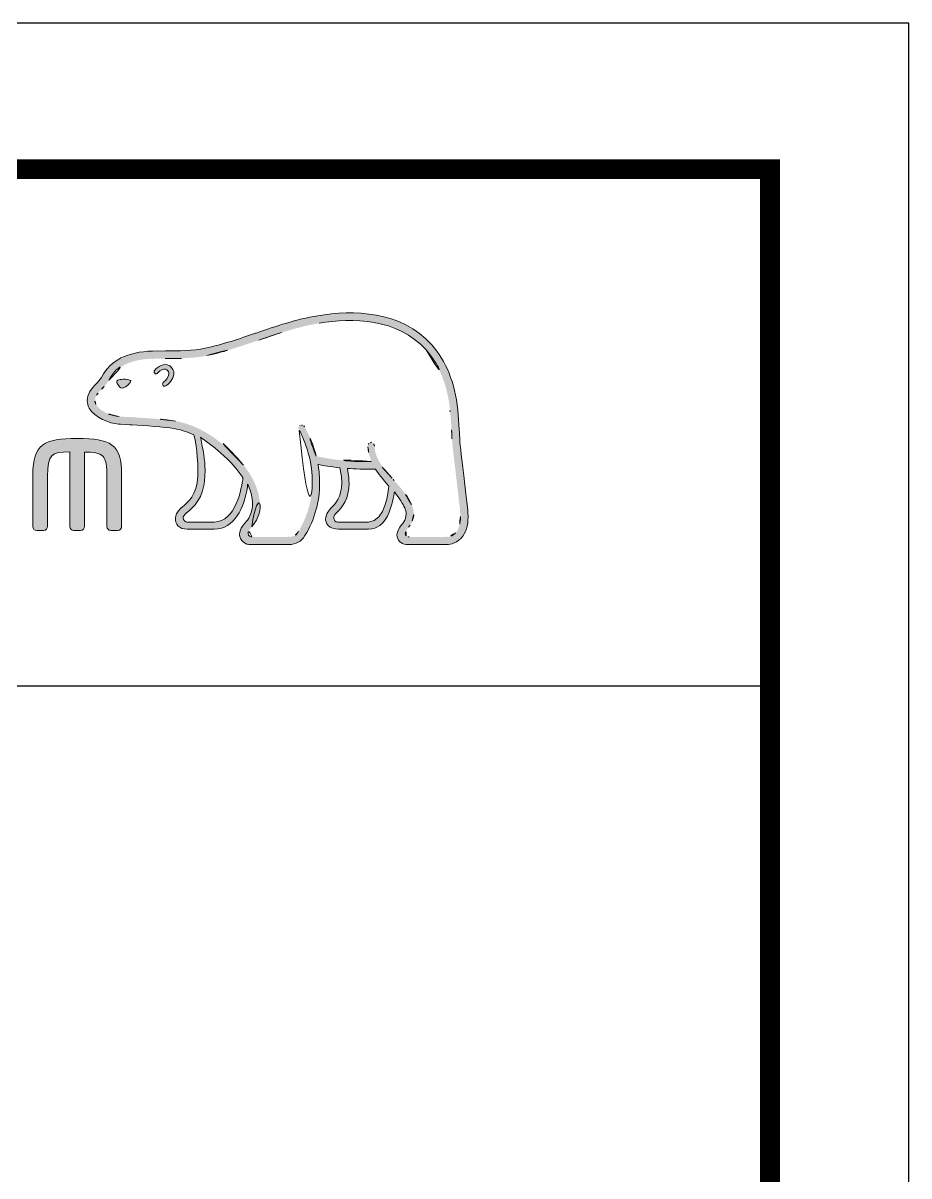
# Model space of a CAD drawing. Extents: x 16296660632 to 16296676784, y -37409619871 to -37409616699.
# Drawn here: x 16296676629.1 to 16296676783.5, y -37409616899.6 to -37409616698.7 of the extents above; entities that cross this region are included whole.
import ezdxf

# ---------------------------------------------------------------- set-up
doc = ezdxf.new("R2010")
doc.units = 0
doc.header["$LTSCALE"] = 10
doc.header["$MEASUREMENT"] = 0
doc.layers.get('0').update_dxf_attribs({"linetype": 'CONTINUOUS'})
doc.layers.add('레이어 1', color=7, linetype='CONTINUOUS', lineweight=0)

msp = doc.modelspace()

# ---------------------------------------------------------------- hatches: boundary and pattern name
at = {"layer": '레이어 1'}
h = msp.add_hatch(color=5, dxfattribs=at)
h.dxf.hatch_style = 1
edge = h.paths.add_edge_path(flags=16)
edge.add_spline(control_points=[(16296676704.5, -37409616787.54), (16296676703.85, -37409616788.26), (16296676703.03, -37409616788.27), (16296676702.99, -37409616788.27), (16296676702.99, -37409616788.27), (16296676696.42, -37409616788.27), (16296676696.42, -37409616788.27), (16296676696.18, -37409616788.27), (16296676696, -37409616788.2), (16296676695.88, -37409616788.09), (16296676695.78, -37409616787.99), (16296676695.73, -37409616787.84), (16296676695.73, -37409616787.66), (16296676695.73, -37409616787.29), (16296676696, -37409616786.95), (16296676696.29, -37409616786.58), (16296676696.55, -37409616786.24), (16296676696.81, -37409616785.92), (16296676696.95, -37409616785.52), (16296676697.31, -37409616784.55), (16296676697.27, -37409616783.52), (16296676696.84, -37409616782.61), (16296676696.07, -37409616780.97), (16296676694.92, -37409616779.67), (16296676693.8, -37409616778.42), (16296676693.8, -37409616778.42), (16296676693.42, -37409616778.01), (16296676693.42, -37409616778), (16296676691.97, -37409616776.39), (16296676690.47, -37409616774.72), (16296676690.36, -37409616772.45), (16296676690.33, -37409616772), (16296676690.12, -37409616771.73), (16296676689.83, -37409616771.74), (16296676689.83, -37409616771.74), (16296676689.41, -37409616771.95), (16296676689.4, -37409616771.95), (16296676689.28, -37409616772.08), (16296676689.22, -37409616772.26), (16296676689.22, -37409616772.48), (16296676689.22, -37409616772.48), (16296676689.22, -37409616772.56), (16296676689.22, -37409616772.56), (16296676689.28, -37409616773.38), (16296676689.48, -37409616774.18), (16296676689.82, -37409616775.02), (16296676689.82, -37409616775.02), (16296676689.85, -37409616775.1), (16296676689.85, -37409616775.1), (16296676689.85, -37409616775.1), (16296676689.77, -37409616775.1), (16296676689.77, -37409616775.1), (16296676685.55, -37409616775.27), (16296676681.42, -37409616774.47), (16296676680.2, -37409616774.18), (16296676679.45, -37409616771.17), (16296676678.23, -37409616769.17), (16296676678.18, -37409616769.08), (16296676678.09, -37409616768.92), (16296676677.94, -37409616768.8), (16296676677.79, -37409616768.76), (16296676677.79, -37409616768.76), (16296676677.44, -37409616768.82), (16296676677.39, -37409616768.82), (16296676677.36, -37409616768.87), (16296676677.3, -37409616768.95), (16296676677.16, -37409616769.13), (16296676677.16, -37409616769.13), (16296676677.15, -37409616769.28), (16296676677.15, -37409616769.28), (16296676677.15, -37409616769.28), (16296676677.26, -37409616769.68), (16296676677.26, -37409616769.68), (16296676677.35, -37409616769.84), (16296676679.52, -37409616773.63), (16296676679.52, -37409616778.65), (16296676679.52, -37409616781.75), (16296676678.7, -37409616784.67), (16296676677.1, -37409616787.34), (16296676676.71, -37409616787.98), (16296676676.21, -37409616788.27), (16296676675.45, -37409616788.27), (16296676675.45, -37409616788.27), (16296676668.98, -37409616788.27), (16296676668.98, -37409616788.27), (16296676668.77, -37409616788.27), (16296676668.32, -37409616788.11), (16296676668.32, -37409616787.65), (16296676668.32, -37409616787.39), (16296676668.56, -37409616786.96), (16296676668.96, -37409616786.52), (16296676671.65, -37409616783.51), (16296676670.1, -37409616778.82), (16296676667.51, -37409616775.73), (16296676665.01, -37409616772.75), (16296676660.93, -37409616769), (16296676655.7, -37409616768.07), (16296676653.84, -37409616767.74), (16296676650.79, -37409616767.56), (16296676648.33, -37409616767.41), (16296676648.33, -37409616767.41), (16296676645.84, -37409616767.27), (16296676645.84, -37409616767.27), (16296676644.56, -37409616767.17), (16296676642.45, -37409616766.38), (16296676641.81, -37409616765.17), (16296676641.53, -37409616764.66), (16296676641.56, -37409616764.15), (16296676641.91, -37409616763.56), (16296676642.12, -37409616763.21), (16296676642.41, -37409616762.9), (16296676642.78, -37409616762.53), (16296676643.19, -37409616762.12), (16296676643.61, -37409616761.69), (16296676643.94, -37409616761.12), (16296676643.94, -37409616761.12), (16296676644.04, -37409616760.95), (16296676644.04, -37409616760.95), (16296676645.29, -37409616758.56), (16296676647.86, -37409616757.29), (16296676651.69, -37409616757.19), (16296676651.69, -37409616757.19), (16296676653.85, -37409616757.17), (16296676653.85, -37409616757.17), (16296676656.23, -37409616757.15), (16296676658.92, -37409616757.14), (16296676661.13, -37409616756.66), (16296676664.24, -37409616756), (16296676667.36, -37409616754.93), (16296676670.11, -37409616753.99), (16296676670.11, -37409616753.99), (16296676670.2, -37409616753.96), (16296676670.2, -37409616753.96), (16296676673.6, -37409616752.8), (16296676677.12, -37409616751.6), (16296676680.72, -37409616751.01), (16296676686.47, -37409616750.06), (16296676694.38, -37409616750.09), (16296676699.35, -37409616755.67), (16296676701.65, -37409616758.26), (16296676703.07, -37409616761.82), (16296676703.55, -37409616766.24), (16296676703.55, -37409616766.24), (16296676703.54, -37409616766.23), (16296676703.52, -37409616766.21), (16296676703.56, -37409616766.3), (16296676703.6, -37409616766.8), (16296676703.8, -37409616769.62), (16296676703.86, -37409616770.97), (16296676703.92, -37409616772.37), (16296676704.28, -37409616774.97), (16296676704.28, -37409616774.97), (16296676705.28, -37409616783.66), (16296676705.28, -37409616783.66), (16296676705.28, -37409616783.66), (16296676705.34, -37409616784.72), (16296676705.34, -37409616784.72), (16296676705.34, -37409616785.97), (16296676705.06, -37409616786.92), (16296676704.5, -37409616787.54)], knot_values=[0, 0, 0, 0, 1, 1, 1, 2, 2, 2, 3, 3, 3, 4, 4, 4, 5, 5, 5, 6, 6, 6, 7, 7, 7, 8, 8, 8, 9, 9, 9, 10, 10, 10, 11, 11, 11, 12, 12, 12, 13, 13, 13, 14, 14, 14, 15, 15, 15, 16, 16, 16, 17, 17, 17, 18, 18, 18, 19, 19, 19, 20, 20, 20, 21, 21, 21, 22, 22, 22, 23, 23, 23, 24, 24, 24, 25, 25, 25, 26, 26, 26, 27, 27, 27, 28, 28, 28, 29, 29, 29, 30, 30, 30, 31, 31, 31, 32, 32, 32, 33, 33, 33, 34, 34, 34, 35, 35, 35, 36, 36, 36, 37, 37, 37, 38, 38, 38, 39, 39, 39, 40, 40, 40, 41, 41, 41, 42, 42, 42, 43, 43, 43, 44, 44, 44, 45, 45, 45, 46, 46, 46, 47, 47, 47, 48, 48, 48, 49, 49, 49, 50, 50, 50, 51, 51, 51, 52, 52, 52, 53, 53, 53, 53], degree=3, periodic=0)
edge = h.paths.add_edge_path(flags=16)
edge.add_spline(control_points=[(16296676689.32, -37409616785.66), (16296676689.32, -37409616785.66), (16296676683.96, -37409616785.66), (16296676683.96, -37409616785.66), (16296676683.56, -37409616785.66), (16296676683.25, -37409616785.34), (16296676683.25, -37409616784.94), (16296676683.25, -37409616784.66), (16296676683.49, -37409616784.3), (16296676683.72, -37409616784.05), (16296676684.81, -37409616783.01), (16296676685.93, -37409616781.57), (16296676685.93, -37409616778.85), (16296676685.93, -37409616778.85), (16296676685.86, -37409616777.61), (16296676685.86, -37409616777.6), (16296676685.86, -37409616777.6), (16296676685.66, -37409616776.4), (16296676685.66, -37409616776.4), (16296676685.66, -37409616776.4), (16296676685.65, -37409616776.32), (16296676685.65, -37409616776.32), (16296676685.65, -37409616776.32), (16296676685.73, -37409616776.33), (16296676685.73, -37409616776.33), (16296676686.73, -37409616776.4), (16296676688.67, -37409616776.51), (16296676690.53, -37409616776.42), (16296676691, -37409616777.17), (16296676691.76, -37409616778.13), (16296676692.87, -37409616779.42), (16296676692.82, -37409616780.06), (16296676692.29, -37409616785.66), (16296676689.32, -37409616785.66)], knot_values=[0, 0, 0, 0, 1, 1, 1, 2, 2, 2, 3, 3, 3, 4, 4, 4, 5, 5, 5, 6, 6, 6, 7, 7, 7, 8, 8, 8, 9, 9, 9, 10, 10, 10, 11, 11, 11, 11], degree=3, periodic=0)
edge = h.paths.add_edge_path(flags=16)
edge.add_spline(control_points=[(16296676662.43, -37409616785.66), (16296676662.43, -37409616785.66), (16296676657.73, -37409616785.66), (16296676657.73, -37409616785.66), (16296676657.38, -37409616785.66), (16296676657, -37409616785.37), (16296676657, -37409616784.94), (16296676657, -37409616784.68), (16296676657.22, -37409616784.36), (16296676657.62, -37409616784.03), (16296676658.81, -37409616783.09), (16296676660.61, -37409616781.65), (16296676660.8, -37409616777.69), (16296676660.8, -37409616777.69), (16296676660.83, -37409616776.61), (16296676660.83, -37409616776.61), (16296676660.83, -37409616774.93), (16296676660.45, -37409616772.89), (16296676660.08, -37409616771.07), (16296676660.08, -37409616771.07), (16296676660.02, -37409616770.89), (16296676660.02, -37409616770.89), (16296676660.02, -37409616770.89), (16296676660.17, -37409616771.01), (16296676660.17, -37409616771.01), (16296676660.87, -37409616771.44), (16296676664.72, -37409616774.04), (16296676667.44, -37409616777.89), (16296676667.22, -37409616779.71), (16296676666.19, -37409616785.66), (16296676662.43, -37409616785.66)], knot_values=[0, 0, 0, 0, 1, 1, 1, 2, 2, 2, 3, 3, 3, 4, 4, 4, 5, 5, 5, 6, 6, 6, 7, 7, 7, 8, 8, 8, 9, 9, 9, 10, 10, 10, 10], degree=3, periodic=0)
edge = h.paths.add_edge_path()
edge.add_spline(control_points=[(16296676706.61, -37409616783.53), (16296676706.61, -37409616783.52), (16296676705.61, -37409616774.79), (16296676705.61, -37409616774.79), (16296676705.24, -37409616772.18), (16296676705.19, -37409616770.79), (16296676705.14, -37409616769.56), (16296676705.14, -37409616769.56), (16296676704.89, -37409616766.11), (16296676704.89, -37409616766.11), (16296676704.37, -37409616761.39), (16296676702.84, -37409616757.58), (16296676700.35, -37409616754.8), (16296676694.98, -37409616748.76), (16296676686.59, -37409616748.69), (16296676680.49, -37409616749.7), (16296676676.76, -37409616750.32), (16296676673.19, -37409616751.54), (16296676669.73, -37409616752.72), (16296676669.73, -37409616752.72), (16296676669.62, -37409616752.76), (16296676669.62, -37409616752.76), (16296676666.92, -37409616753.68), (16296676663.86, -37409616754.73), (16296676660.85, -37409616755.37), (16296676658.78, -37409616755.81), (16296676656.2, -37409616755.83), (16296676653.91, -37409616755.84), (16296676653.91, -37409616755.84), (16296676651.65, -37409616755.87), (16296676651.65, -37409616755.87), (16296676647.3, -37409616755.97), (16296676644.34, -37409616757.48), (16296676642.85, -37409616760.34), (16296676642.85, -37409616760.34), (16296676642.78, -37409616760.46), (16296676642.78, -37409616760.46), (16296676642.53, -37409616760.9), (16296676642.17, -37409616761.26), (16296676641.84, -37409616761.59), (16296676641.48, -37409616761.96), (16296676641.07, -37409616762.37), (16296676640.76, -37409616762.9), (16296676640.45, -37409616763.43), (16296676640.29, -37409616763.96), (16296676640.29, -37409616764.49), (16296676640.29, -37409616764.93), (16296676640.4, -37409616765.37), (16296676640.62, -37409616765.79), (16296676641.55, -37409616767.53), (16296676644.18, -37409616768.47), (16296676645.75, -37409616768.58), (16296676645.75, -37409616768.58), (16296676648.07, -37409616768.73), (16296676648.12, -37409616768.74), (16296676650.44, -37409616768.87), (16296676653.61, -37409616769.05), (16296676655.46, -37409616769.38), (16296676656.54, -37409616769.57), (16296676657.77, -37409616769.96), (16296676658.9, -37409616770.49), (16296676658.99, -37409616770.78), (16296676659.57, -37409616773.4), (16296676659.57, -37409616776.61), (16296676659.57, -37409616776.61), (16296676659.55, -37409616777.63), (16296676659.55, -37409616777.63), (16296676659.38, -37409616781.02), (16296676657.9, -37409616782.21), (16296676656.82, -37409616783.07), (16296676656.71, -37409616783.16), (16296676655.74, -37409616783.96), (16296676655.67, -37409616784.92), (16296676655.62, -37409616785.47), (16296676655.78, -37409616785.97), (16296676656.11, -37409616786.32), (16296676656.47, -37409616786.71), (16296676657.02, -37409616786.91), (16296676657.73, -37409616786.91), (16296676657.73, -37409616786.91), (16296676662.43, -37409616786.91), (16296676662.43, -37409616786.91), (16296676665.95, -37409616786.91), (16296676667.69, -37409616783.12), (16296676668.22, -37409616779.57), (16296676668.22, -37409616779.57), (16296676668.23, -37409616779.07), (16296676668.23, -37409616779.07), (16296676668.23, -37409616779.07), (16296676668.38, -37409616779.32), (16296676668.38, -37409616779.32), (16296676668.83, -37409616780.32), (16296676669.1, -37409616781.52), (16296676669.1, -37409616782.43), (16296676669.1, -37409616783.7), (16296676668.71, -37409616784.81), (16296676667.96, -37409616785.63), (16296676667.78, -37409616785.82), (16296676666.83, -37409616786.79), (16296676666.83, -37409616787.77), (16296676666.83, -37409616787.77), (16296676666.84, -37409616787.93), (16296676666.84, -37409616787.93), (16296676666.98, -37409616789.08), (16296676667.91, -37409616789.59), (16296676668.77, -37409616789.59), (16296676668.77, -37409616789.59), (16296676675.45, -37409616789.59), (16296676675.45, -37409616789.59), (16296676676.66, -37409616789.59), (16296676677.62, -37409616789.05), (16296676678.24, -37409616788.03), (16296676679.94, -37409616785.2), (16296676680.8, -37409616782.14), (16296676680.8, -37409616778.91), (16296676680.8, -37409616777.91), (16296676680.71, -37409616776.84), (16296676680.52, -37409616775.72), (16296676680.52, -37409616775.72), (16296676680.51, -37409616775.63), (16296676680.51, -37409616775.63), (16296676680.51, -37409616775.63), (16296676680.59, -37409616775.65), (16296676680.59, -37409616775.65), (16296676681.4, -37409616775.81), (16296676682.69, -37409616776.03), (16296676684.29, -37409616776.21), (16296676684.29, -37409616776.21), (16296676684.34, -37409616776.21), (16296676684.34, -37409616776.21), (16296676684.34, -37409616776.21), (16296676684.55, -37409616777.44), (16296676684.55, -37409616777.44), (16296676684.55, -37409616777.44), (16296676684.6, -37409616777.73), (16296676684.6, -37409616777.73), (16296676684.6, -37409616777.73), (16296676684.66, -37409616778.81), (16296676684.66, -37409616778.81), (16296676684.66, -37409616781.42), (16296676683.48, -37409616782.55), (16296676682.85, -37409616783.15), (16296676682.84, -37409616783.16), (16296676681.95, -37409616784.06), (16296676681.86, -37409616784.86), (16296676681.86, -37409616784.86), (16296676681.83, -37409616785.11), (16296676681.83, -37409616785.11), (16296676681.83, -37409616785.36), (16296676681.89, -37409616785.85), (16296676682.33, -37409616786.3), (16296676682.72, -37409616786.71), (16296676683.31, -37409616786.91), (16296676684.11, -37409616786.91), (16296676684.11, -37409616786.91), (16296676689.32, -37409616786.91), (16296676689.32, -37409616786.91), (16296676692.48, -37409616786.91), (16296676693.43, -37409616782.89), (16296676693.81, -37409616780.64), (16296676693.81, -37409616780.64), (16296676693.83, -37409616780.4), (16296676693.83, -37409616780.4), (16296676693.83, -37409616780.4), (16296676693.96, -37409616780.57), (16296676693.96, -37409616780.57), (16296676694.68, -37409616781.5), (16296676695.32, -37409616782.54), (16296676695.63, -37409616783.18), (16296676695.79, -37409616783.52), (16296676695.88, -37409616783.89), (16296676695.88, -37409616784.26), (16296676695.88, -37409616784.26), (16296676695.76, -37409616785.02), (16296676695.76, -37409616785.02), (16296676695.64, -37409616785.43), (16296676695.36, -37409616785.8), (16296676695.09, -37409616786.17), (16296676694.69, -37409616786.69), (16296676694.28, -37409616787.23), (16296676694.28, -37409616787.88), (16296676694.28, -37409616787.88), (16296676694.31, -37409616788.24), (16296676694.31, -37409616788.24), (16296676694.5, -37409616789.11), (16296676695.21, -37409616789.59), (16296676696.3, -37409616789.59), (16296676696.3, -37409616789.59), (16296676702.99, -37409616789.59), (16296676702.99, -37409616789.59), (16296676703.13, -37409616789.59), (16296676704.44, -37409616789.56), (16296676705.46, -37409616788.45), (16296676706.28, -37409616787.57), (16296676706.68, -37409616786.35), (16296676706.68, -37409616784.74), (16296676706.68, -37409616784.74), (16296676706.61, -37409616783.54), (16296676706.61, -37409616783.53)], knot_values=[0, 0, 0, 0, 1, 1, 1, 2, 2, 2, 3, 3, 3, 4, 4, 4, 5, 5, 5, 6, 6, 6, 7, 7, 7, 8, 8, 8, 9, 9, 9, 10, 10, 10, 11, 11, 11, 12, 12, 12, 13, 13, 13, 14, 14, 14, 15, 15, 15, 16, 16, 16, 17, 17, 17, 18, 18, 18, 19, 19, 19, 20, 20, 20, 21, 21, 21, 22, 22, 22, 23, 23, 23, 24, 24, 24, 25, 25, 25, 26, 26, 26, 27, 27, 27, 28, 28, 28, 29, 29, 29, 30, 30, 30, 31, 31, 31, 32, 32, 32, 33, 33, 33, 34, 34, 34, 35, 35, 35, 36, 36, 36, 37, 37, 37, 38, 38, 38, 39, 39, 39, 40, 40, 40, 41, 41, 41, 42, 42, 42, 43, 43, 43, 44, 44, 44, 45, 45, 45, 46, 46, 46, 47, 47, 47, 48, 48, 48, 49, 49, 49, 50, 50, 50, 51, 51, 51, 52, 52, 52, 53, 53, 53, 54, 54, 54, 55, 55, 55, 56, 56, 56, 57, 57, 57, 58, 58, 58, 59, 59, 59, 60, 60, 60, 61, 61, 61, 62, 62, 62, 63, 63, 63, 64, 64, 64, 65, 65, 65, 66, 66, 66, 66], degree=3, periodic=0)
edge = h.paths.add_edge_path(flags=0)
edge.add_spline(control_points=[(16296676645.64, -37409616760.96), (16296676645.64, -37409616760.96), (16296676646.61, -37409616760.52), (16296676647.82, -37409616760.98), (16296676647.82, -37409616760.98), (16296676647.97, -37409616761.05), (16296676647.77, -37409616761.32), (16296676647.19, -37409616762.11), (16296676646.61, -37409616762.28), (16296676646.61, -37409616762.28), (16296676646.61, -37409616762.28), (16296676646.19, -37409616762.43), (16296676645.95, -37409616762.14), (16296676645.48, -37409616761.58), (16296676645.46, -37409616761.26), (16296676645.46, -37409616761.26), (16296676645.46, -37409616761.26), (16296676645.41, -37409616761.02), (16296676645.64, -37409616760.96)], knot_values=[0, 0, 0, 0, 1, 1, 1, 2, 2, 2, 3, 3, 3, 4, 4, 4, 5, 5, 5, 6, 6, 6, 6], degree=3, periodic=0)
edge = h.paths.add_edge_path(flags=0)
edge.add_spline(control_points=[(16296676652.06, -37409616759.17), (16296676651.92, -37409616759.33), (16296676651.91, -37409616759.59), (16296676652.06, -37409616759.73), (16296676652.21, -37409616759.87), (16296676652.47, -37409616759.83), (16296676652.62, -37409616759.67), (16296676652.7, -37409616759.59), (16296676653.49, -37409616758.64), (16296676654.18, -37409616759.13), (16296676654.43, -37409616759.31), (16296676654.54, -37409616759.57), (16296676654.5, -37409616759.9), (16296676654.44, -37409616760.43), (16296676653.98, -37409616761.03), (16296676653.66, -37409616761.24), (16296676653.48, -37409616761.35), (16296676653.36, -37409616761.58), (16296676653.45, -37409616761.77), (16296676653.53, -37409616761.96), (16296676653.77, -37409616762.02), (16296676653.97, -37409616761.93), (16296676654.54, -37409616761.65), (16296676655.27, -37409616760.73), (16296676655.37, -37409616759.87), (16296676655.44, -37409616759.27), (16296676655.17, -37409616758.79), (16296676654.69, -37409616758.46), (16296676653.66, -37409616757.73), (16296676652.49, -37409616758.7), (16296676652.06, -37409616759.17)], knot_values=[0, 0, 0, 0, 1, 1, 1, 2, 2, 2, 3, 3, 3, 4, 4, 4, 5, 5, 5, 6, 6, 6, 7, 7, 7, 8, 8, 8, 9, 9, 9, 10, 10, 10, 10], degree=3, periodic=0)
edge = h.paths.add_edge_path(flags=0)
edge.add_spline(control_points=[(16296676651.93, -37409616759.88), (16296676651.93, -37409616759.88), (16296676651.93, -37409616759.88), (16296676651.93, -37409616759.88), (16296676651.93, -37409616759.88), (16296676651.93, -37409616759.88), (16296676651.93, -37409616759.88)], knot_values=[0, 0, 0, 0, 1, 1, 1, 2, 2, 2, 2], degree=3, periodic=0)
h = msp.add_hatch(color=5, dxfattribs=at)
h.dxf.hatch_style = 2
edge = h.paths.add_edge_path()
edge.add_spline(control_points=[(16296676652.06, -37409616759.17), (16296676651.92, -37409616759.33), (16296676651.91, -37409616759.59), (16296676652.06, -37409616759.73), (16296676652.21, -37409616759.87), (16296676652.47, -37409616759.83), (16296676652.62, -37409616759.67), (16296676652.7, -37409616759.59), (16296676653.49, -37409616758.64), (16296676654.18, -37409616759.13), (16296676654.43, -37409616759.31), (16296676654.54, -37409616759.57), (16296676654.5, -37409616759.9), (16296676654.44, -37409616760.43), (16296676653.98, -37409616761.03), (16296676653.66, -37409616761.24), (16296676653.48, -37409616761.35), (16296676653.36, -37409616761.58), (16296676653.45, -37409616761.77), (16296676653.53, -37409616761.96), (16296676653.77, -37409616762.02), (16296676653.97, -37409616761.93), (16296676654.54, -37409616761.65), (16296676655.27, -37409616760.73), (16296676655.37, -37409616759.87), (16296676655.44, -37409616759.27), (16296676655.17, -37409616758.79), (16296676654.69, -37409616758.46), (16296676653.66, -37409616757.73), (16296676652.49, -37409616758.7), (16296676652.06, -37409616759.17)], knot_values=[0, 0, 0, 0, 1, 1, 1, 2, 2, 2, 3, 3, 3, 4, 4, 4, 5, 5, 5, 6, 6, 6, 7, 7, 7, 8, 8, 8, 9, 9, 9, 10, 10, 10, 10], degree=3, periodic=0)
h = msp.add_hatch(color=5, dxfattribs=at)
h.dxf.hatch_style = 2
edge = h.paths.add_edge_path()
edge.add_spline(control_points=[(16296676645.64, -37409616760.96), (16296676645.64, -37409616760.96), (16296676646.61, -37409616760.52), (16296676647.82, -37409616760.98), (16296676647.82, -37409616760.98), (16296676647.97, -37409616761.05), (16296676647.77, -37409616761.32), (16296676647.19, -37409616762.11), (16296676646.61, -37409616762.28), (16296676646.61, -37409616762.28), (16296676646.61, -37409616762.28), (16296676646.19, -37409616762.43), (16296676645.95, -37409616762.14), (16296676645.48, -37409616761.58), (16296676645.46, -37409616761.26), (16296676645.46, -37409616761.26), (16296676645.46, -37409616761.26), (16296676645.41, -37409616761.02), (16296676645.64, -37409616760.96)], knot_values=[0, 0, 0, 0, 1, 1, 1, 2, 2, 2, 3, 3, 3, 4, 4, 4, 5, 5, 5, 6, 6, 6, 6], degree=3, periodic=0)
h = msp.add_hatch(color=5, dxfattribs=at)
h.dxf.hatch_style = 2
edge = h.paths.add_edge_path()
edge.add_spline(control_points=[(16296676630.81, -37409616777.47), (16296676630.81, -37409616777.47), (16296676630.81, -37409616786.44), (16296676630.81, -37409616786.44), (16296676630.81, -37409616786.83), (16296676631.12, -37409616787.14), (16296676631.49, -37409616787.14), (16296676631.49, -37409616787.14), (16296676632.69, -37409616787.14), (16296676632.69, -37409616787.14), (16296676633.11, -37409616787.14), (16296676633.37, -37409616786.79), (16296676633.37, -37409616786.44), (16296676633.37, -37409616786.44), (16296676633.37, -37409616777.69), (16296676633.37, -37409616777.69), (16296676633.37, -37409616773.83), (16296676634.02, -37409616773.45), (16296676637.28, -37409616773.44), (16296676637.28, -37409616773.68), (16296676637.28, -37409616786.44), (16296676637.28, -37409616786.44), (16296676637.28, -37409616786.84), (16296676637.57, -37409616787.14), (16296676637.96, -37409616787.14), (16296676637.96, -37409616787.14), (16296676639.14, -37409616787.14), (16296676639.14, -37409616787.14), (16296676639.56, -37409616787.14), (16296676639.81, -37409616786.79), (16296676639.81, -37409616786.44), (16296676639.81, -37409616786.44), (16296676639.81, -37409616773.72), (16296676639.81, -37409616773.47), (16296676641.34, -37409616773.48), (16296676642.41, -37409616773.6), (16296676642.99, -37409616774.18), (16296676643.6, -37409616774.79), (16296676643.72, -37409616775.93), (16296676643.72, -37409616777.69), (16296676643.72, -37409616777.69), (16296676643.72, -37409616786.44), (16296676643.72, -37409616786.44), (16296676643.72, -37409616786.82), (16296676644.04, -37409616787.14), (16296676644.4, -37409616787.14), (16296676644.4, -37409616787.14), (16296676645.61, -37409616787.14), (16296676645.61, -37409616787.14), (16296676646.03, -37409616787.14), (16296676646.29, -37409616786.78), (16296676646.29, -37409616786.44), (16296676646.29, -37409616786.44), (16296676646.29, -37409616777.47), (16296676646.29, -37409616777.47), (16296676646.29, -37409616772.03), (16296676644.36, -37409616771.11), (16296676638.56, -37409616771.11), (16296676632.75, -37409616771.11), (16296676630.81, -37409616772.03), (16296676630.81, -37409616777.47)], knot_values=[0, 0, 0, 0, 1, 1, 1, 2, 2, 2, 3, 3, 3, 4, 4, 4, 5, 5, 5, 6, 6, 6, 7, 7, 7, 8, 8, 8, 9, 9, 9, 10, 10, 10, 11, 11, 11, 12, 12, 12, 13, 13, 13, 14, 14, 14, 15, 15, 15, 16, 16, 16, 17, 17, 17, 18, 18, 18, 19, 19, 19, 20, 20, 20, 20], degree=3, periodic=0)

# ---------------------------------------------------------------- linework, layer by layer
at = {"color": 5}
msp.add_line((16296676662.22, -37409616786.91), (16296676662.22, -37409616786.91), dxfattribs=at)
at = {"color": 5, "ltscale": 40}
msp.add_line((16296676759.3, -37409616814.29), (16296676520, -37409616814.29), dxfattribs=at)
at = {"ltscale": 0.5}
msp.add_lwpolyline([(16296675286.22, -37409617795.79), (16296676783.52, -37409617795.79), (16296676783.52, -37409616698.69), (16296675286.22, -37409616698.69)], close=True, dxfattribs=at)
at = {"color": 5, "linetype": 'ByBlock', "lineweight": 200, "const_width": 3.45}
msp.add_lwpolyline([(16296675310.3, -37409617748.81), (16296676759.3, -37409617748.81), (16296676759.3, -37409616724.16), (16296675310.3, -37409616724.16)], close=True, dxfattribs=at)
at = {"layer": '레이어 1', "color": 5}
for points, knots in [([(16296676706.61, -37409616783.53), (16296676706.61, -37409616783.52), (16296676705.61, -37409616774.79), (16296676705.61, -37409616774.79), (16296676705.24, -37409616772.18), (16296676705.19, -37409616770.79), (16296676705.14, -37409616769.56), (16296676705.14, -37409616769.56), (16296676704.89, -37409616766.11), (16296676704.89, -37409616766.11), (16296676704.37, -37409616761.39), (16296676702.84, -37409616757.58), (16296676700.35, -37409616754.8), (16296676694.98, -37409616748.76), (16296676686.59, -37409616748.69), (16296676680.49, -37409616749.7), (16296676676.76, -37409616750.32), (16296676673.19, -37409616751.54), (16296676669.73, -37409616752.72), (16296676669.73, -37409616752.72), (16296676669.62, -37409616752.76), (16296676669.62, -37409616752.76), (16296676666.92, -37409616753.68), (16296676663.86, -37409616754.73), (16296676660.85, -37409616755.37), (16296676658.78, -37409616755.81), (16296676656.2, -37409616755.83), (16296676653.91, -37409616755.84), (16296676653.91, -37409616755.84), (16296676651.65, -37409616755.87), (16296676651.65, -37409616755.87), (16296676647.3, -37409616755.97), (16296676644.34, -37409616757.48), (16296676642.85, -37409616760.34), (16296676642.85, -37409616760.34), (16296676642.78, -37409616760.46), (16296676642.78, -37409616760.46), (16296676642.53, -37409616760.9), (16296676642.17, -37409616761.26), (16296676641.84, -37409616761.59), (16296676641.48, -37409616761.96), (16296676641.07, -37409616762.37), (16296676640.76, -37409616762.9), (16296676640.45, -37409616763.43), (16296676640.29, -37409616763.96), (16296676640.29, -37409616764.49), (16296676640.29, -37409616764.93), (16296676640.4, -37409616765.37), (16296676640.62, -37409616765.79), (16296676641.55, -37409616767.53), (16296676644.18, -37409616768.47), (16296676645.75, -37409616768.58), (16296676645.75, -37409616768.58), (16296676648.07, -37409616768.73), (16296676648.12, -37409616768.74), (16296676650.44, -37409616768.87), (16296676653.61, -37409616769.05), (16296676655.46, -37409616769.38), (16296676656.54, -37409616769.57), (16296676657.77, -37409616769.96), (16296676658.9, -37409616770.49), (16296676658.99, -37409616770.78), (16296676659.57, -37409616773.4), (16296676659.57, -37409616776.61), (16296676659.57, -37409616776.61), (16296676659.55, -37409616777.63), (16296676659.55, -37409616777.63), (16296676659.38, -37409616781.02), (16296676657.9, -37409616782.21), (16296676656.82, -37409616783.07), (16296676656.71, -37409616783.16), (16296676655.74, -37409616783.96), (16296676655.67, -37409616784.92), (16296676655.62, -37409616785.47), (16296676655.78, -37409616785.97), (16296676656.11, -37409616786.32), (16296676656.47, -37409616786.71), (16296676657.02, -37409616786.91), (16296676657.73, -37409616786.91), (16296676657.73, -37409616786.91), (16296676662.43, -37409616786.91), (16296676662.43, -37409616786.91), (16296676665.95, -37409616786.91), (16296676667.69, -37409616783.12), (16296676668.22, -37409616779.57), (16296676668.22, -37409616779.57), (16296676668.23, -37409616779.07), (16296676668.23, -37409616779.07), (16296676668.23, -37409616779.07), (16296676668.38, -37409616779.32), (16296676668.38, -37409616779.32), (16296676668.83, -37409616780.32), (16296676669.1, -37409616781.52), (16296676669.1, -37409616782.43), (16296676669.1, -37409616783.7), (16296676668.71, -37409616784.81), (16296676667.96, -37409616785.63), (16296676667.78, -37409616785.82), (16296676666.83, -37409616786.79), (16296676666.83, -37409616787.77), (16296676666.83, -37409616787.77), (16296676666.84, -37409616787.93), (16296676666.84, -37409616787.93), (16296676666.98, -37409616789.08), (16296676667.91, -37409616789.59), (16296676668.77, -37409616789.59), (16296676668.77, -37409616789.59), (16296676675.45, -37409616789.59), (16296676675.45, -37409616789.59), (16296676676.66, -37409616789.59), (16296676677.62, -37409616789.05), (16296676678.24, -37409616788.03), (16296676679.94, -37409616785.2), (16296676680.8, -37409616782.14), (16296676680.8, -37409616778.91), (16296676680.8, -37409616777.91), (16296676680.71, -37409616776.84), (16296676680.52, -37409616775.72), (16296676680.52, -37409616775.72), (16296676680.51, -37409616775.63), (16296676680.51, -37409616775.63), (16296676680.51, -37409616775.63), (16296676680.59, -37409616775.65), (16296676680.59, -37409616775.65), (16296676681.4, -37409616775.81), (16296676682.69, -37409616776.03), (16296676684.29, -37409616776.21), (16296676684.29, -37409616776.21), (16296676684.34, -37409616776.21), (16296676684.34, -37409616776.21), (16296676684.34, -37409616776.21), (16296676684.55, -37409616777.44), (16296676684.55, -37409616777.44), (16296676684.55, -37409616777.44), (16296676684.6, -37409616777.73), (16296676684.6, -37409616777.73), (16296676684.6, -37409616777.73), (16296676684.66, -37409616778.81), (16296676684.66, -37409616778.81), (16296676684.66, -37409616781.42), (16296676683.48, -37409616782.55), (16296676682.85, -37409616783.15), (16296676682.84, -37409616783.16), (16296676681.95, -37409616784.06), (16296676681.86, -37409616784.86), (16296676681.86, -37409616784.86), (16296676681.83, -37409616785.11), (16296676681.83, -37409616785.11), (16296676681.83, -37409616785.36), (16296676681.89, -37409616785.85), (16296676682.33, -37409616786.3), (16296676682.72, -37409616786.71), (16296676683.31, -37409616786.91), (16296676684.11, -37409616786.91), (16296676684.11, -37409616786.91), (16296676689.32, -37409616786.91), (16296676689.32, -37409616786.91), (16296676692.48, -37409616786.91), (16296676693.43, -37409616782.89), (16296676693.81, -37409616780.64), (16296676693.81, -37409616780.64), (16296676693.83, -37409616780.4), (16296676693.83, -37409616780.4), (16296676693.83, -37409616780.4), (16296676693.96, -37409616780.57), (16296676693.96, -37409616780.57), (16296676694.68, -37409616781.5), (16296676695.32, -37409616782.54), (16296676695.63, -37409616783.18), (16296676695.79, -37409616783.52), (16296676695.88, -37409616783.89), (16296676695.88, -37409616784.26), (16296676695.88, -37409616784.26), (16296676695.76, -37409616785.02), (16296676695.76, -37409616785.02), (16296676695.64, -37409616785.43), (16296676695.36, -37409616785.8), (16296676695.09, -37409616786.17), (16296676694.69, -37409616786.69), (16296676694.28, -37409616787.23), (16296676694.28, -37409616787.88), (16296676694.28, -37409616787.88), (16296676694.31, -37409616788.24), (16296676694.31, -37409616788.24), (16296676694.5, -37409616789.11), (16296676695.21, -37409616789.59), (16296676696.3, -37409616789.59), (16296676696.3, -37409616789.59), (16296676702.99, -37409616789.59), (16296676702.99, -37409616789.59), (16296676703.13, -37409616789.59), (16296676704.44, -37409616789.56), (16296676705.46, -37409616788.45), (16296676706.28, -37409616787.57), (16296676706.68, -37409616786.35), (16296676706.68, -37409616784.74), (16296676706.68, -37409616784.74), (16296676706.61, -37409616783.54), (16296676706.61, -37409616783.53)], [0, 0, 0, 0, 1, 1, 1, 2, 2, 2, 3, 3, 3, 4, 4, 4, 5, 5, 5, 6, 6, 6, 7, 7, 7, 8, 8, 8, 9, 9, 9, 10, 10, 10, 11, 11, 11, 12, 12, 12, 13, 13, 13, 14, 14, 14, 15, 15, 15, 16, 16, 16, 17, 17, 17, 18, 18, 18, 19, 19, 19, 20, 20, 20, 21, 21, 21, 22, 22, 22, 23, 23, 23, 24, 24, 24, 25, 25, 25, 26, 26, 26, 27, 27, 27, 28, 28, 28, 29, 29, 29, 30, 30, 30, 31, 31, 31, 32, 32, 32, 33, 33, 33, 34, 34, 34, 35, 35, 35, 36, 36, 36, 37, 37, 37, 38, 38, 38, 39, 39, 39, 40, 40, 40, 41, 41, 41, 42, 42, 42, 43, 43, 43, 44, 44, 44, 45, 45, 45, 46, 46, 46, 47, 47, 47, 48, 48, 48, 49, 49, 49, 50, 50, 50, 51, 51, 51, 52, 52, 52, 53, 53, 53, 54, 54, 54, 55, 55, 55, 56, 56, 56, 57, 57, 57, 58, 58, 58, 59, 59, 59, 60, 60, 60, 61, 61, 61, 62, 62, 62, 63, 63, 63, 64, 64, 64, 65, 65, 65, 66, 66, 66, 66]), ([(16296676652.06, -37409616759.17), (16296676651.92, -37409616759.33), (16296676651.91, -37409616759.59), (16296676652.06, -37409616759.73), (16296676652.21, -37409616759.87), (16296676652.47, -37409616759.83), (16296676652.62, -37409616759.67), (16296676652.7, -37409616759.59), (16296676653.49, -37409616758.64), (16296676654.18, -37409616759.13), (16296676654.43, -37409616759.31), (16296676654.54, -37409616759.57), (16296676654.5, -37409616759.9), (16296676654.44, -37409616760.43), (16296676653.98, -37409616761.03), (16296676653.66, -37409616761.24), (16296676653.48, -37409616761.35), (16296676653.36, -37409616761.58), (16296676653.45, -37409616761.77), (16296676653.53, -37409616761.96), (16296676653.77, -37409616762.02), (16296676653.97, -37409616761.93), (16296676654.54, -37409616761.65), (16296676655.27, -37409616760.73), (16296676655.37, -37409616759.87), (16296676655.44, -37409616759.27), (16296676655.17, -37409616758.79), (16296676654.69, -37409616758.46), (16296676653.66, -37409616757.73), (16296676652.49, -37409616758.7), (16296676652.06, -37409616759.17)], [0, 0, 0, 0, 1, 1, 1, 2, 2, 2, 3, 3, 3, 4, 4, 4, 5, 5, 5, 6, 6, 6, 7, 7, 7, 8, 8, 8, 9, 9, 9, 10, 10, 10, 10]), ([(16296676645.64, -37409616760.96), (16296676645.64, -37409616760.96), (16296676646.61, -37409616760.52), (16296676647.82, -37409616760.98), (16296676647.82, -37409616760.98), (16296676647.97, -37409616761.05), (16296676647.77, -37409616761.32), (16296676647.19, -37409616762.11), (16296676646.61, -37409616762.28), (16296676646.61, -37409616762.28), (16296676646.61, -37409616762.28), (16296676646.19, -37409616762.43), (16296676645.95, -37409616762.14), (16296676645.48, -37409616761.58), (16296676645.46, -37409616761.26), (16296676645.46, -37409616761.26), (16296676645.46, -37409616761.26), (16296676645.41, -37409616761.02), (16296676645.64, -37409616760.96)], [0, 0, 0, 0, 1, 1, 1, 2, 2, 2, 3, 3, 3, 4, 4, 4, 5, 5, 5, 6, 6, 6, 6]), ([(16296676651.93, -37409616759.88), (16296676651.93, -37409616759.88), (16296676651.93, -37409616759.88), (16296676651.93, -37409616759.88), (16296676651.93, -37409616759.88), (16296676651.93, -37409616759.88), (16296676651.93, -37409616759.88)], [0, 0, 0, 0, 1, 1, 1, 2, 2, 2, 2]), ([(16296676630.81, -37409616777.47), (16296676630.81, -37409616777.47), (16296676630.81, -37409616786.44), (16296676630.81, -37409616786.44), (16296676630.81, -37409616786.83), (16296676631.12, -37409616787.14), (16296676631.49, -37409616787.14), (16296676631.49, -37409616787.14), (16296676632.69, -37409616787.14), (16296676632.69, -37409616787.14), (16296676633.11, -37409616787.14), (16296676633.37, -37409616786.79), (16296676633.37, -37409616786.44), (16296676633.37, -37409616786.44), (16296676633.37, -37409616777.69), (16296676633.37, -37409616777.69), (16296676633.37, -37409616773.83), (16296676634.02, -37409616773.45), (16296676637.28, -37409616773.44), (16296676637.28, -37409616773.68), (16296676637.28, -37409616786.44), (16296676637.28, -37409616786.44), (16296676637.28, -37409616786.84), (16296676637.57, -37409616787.14), (16296676637.96, -37409616787.14), (16296676637.96, -37409616787.14), (16296676639.14, -37409616787.14), (16296676639.14, -37409616787.14), (16296676639.56, -37409616787.14), (16296676639.81, -37409616786.79), (16296676639.81, -37409616786.44), (16296676639.81, -37409616786.44), (16296676639.81, -37409616773.72), (16296676639.81, -37409616773.47), (16296676641.34, -37409616773.48), (16296676642.41, -37409616773.6), (16296676642.99, -37409616774.18), (16296676643.6, -37409616774.79), (16296676643.72, -37409616775.93), (16296676643.72, -37409616777.69), (16296676643.72, -37409616777.69), (16296676643.72, -37409616786.44), (16296676643.72, -37409616786.44), (16296676643.72, -37409616786.82), (16296676644.04, -37409616787.14), (16296676644.4, -37409616787.14), (16296676644.4, -37409616787.14), (16296676645.61, -37409616787.14), (16296676645.61, -37409616787.14), (16296676646.03, -37409616787.14), (16296676646.29, -37409616786.78), (16296676646.29, -37409616786.44), (16296676646.29, -37409616786.44), (16296676646.29, -37409616777.47), (16296676646.29, -37409616777.47), (16296676646.29, -37409616772.03), (16296676644.36, -37409616771.11), (16296676638.56, -37409616771.11), (16296676632.75, -37409616771.11), (16296676630.81, -37409616772.03), (16296676630.81, -37409616777.47)], [0, 0, 0, 0, 1, 1, 1, 2, 2, 2, 3, 3, 3, 4, 4, 4, 5, 5, 5, 6, 6, 6, 7, 7, 7, 8, 8, 8, 9, 9, 9, 10, 10, 10, 11, 11, 11, 12, 12, 12, 13, 13, 13, 14, 14, 14, 15, 15, 15, 16, 16, 16, 17, 17, 17, 18, 18, 18, 19, 19, 19, 20, 20, 20, 20]), ([(16296676662.43, -37409616785.66), (16296676662.43, -37409616785.66), (16296676657.73, -37409616785.66), (16296676657.73, -37409616785.66), (16296676657.38, -37409616785.66), (16296676657, -37409616785.37), (16296676657, -37409616784.94), (16296676657, -37409616784.68), (16296676657.22, -37409616784.36), (16296676657.62, -37409616784.03), (16296676658.81, -37409616783.09), (16296676660.61, -37409616781.65), (16296676660.8, -37409616777.69), (16296676660.8, -37409616777.69), (16296676660.83, -37409616776.61), (16296676660.83, -37409616776.61), (16296676660.83, -37409616774.93), (16296676660.45, -37409616772.89), (16296676660.08, -37409616771.07), (16296676660.08, -37409616771.07), (16296676660.02, -37409616770.89), (16296676660.02, -37409616770.89), (16296676660.02, -37409616770.89), (16296676660.17, -37409616771.01), (16296676660.17, -37409616771.01), (16296676660.87, -37409616771.44), (16296676664.72, -37409616774.04), (16296676667.44, -37409616777.89), (16296676667.22, -37409616779.71), (16296676666.19, -37409616785.66), (16296676662.43, -37409616785.66)], [0, 0, 0, 0, 1, 1, 1, 2, 2, 2, 3, 3, 3, 4, 4, 4, 5, 5, 5, 6, 6, 6, 7, 7, 7, 8, 8, 8, 9, 9, 9, 10, 10, 10, 10]), ([(16296676677.26, -37409616769.68), (16296676677.35, -37409616769.84), (16296676679.52, -37409616773.63), (16296676679.52, -37409616778.65), (16296676679.52, -37409616781.75), (16296676678.7, -37409616784.67), (16296676677.1, -37409616787.34)], [24, 24, 24, 24, 25, 25, 25, 26, 26, 26, 26]), ([(16296676689.32, -37409616785.66), (16296676689.32, -37409616785.66), (16296676683.96, -37409616785.66), (16296676683.96, -37409616785.66), (16296676683.56, -37409616785.66), (16296676683.25, -37409616785.34), (16296676683.25, -37409616784.94), (16296676683.25, -37409616784.66), (16296676683.49, -37409616784.3), (16296676683.72, -37409616784.05), (16296676684.81, -37409616783.01), (16296676685.93, -37409616781.57), (16296676685.93, -37409616778.85), (16296676685.93, -37409616778.85), (16296676685.86, -37409616777.61), (16296676685.86, -37409616777.6), (16296676685.86, -37409616777.6), (16296676685.66, -37409616776.4), (16296676685.66, -37409616776.4), (16296676685.66, -37409616776.4), (16296676685.65, -37409616776.32), (16296676685.65, -37409616776.32), (16296676685.65, -37409616776.32), (16296676685.73, -37409616776.33), (16296676685.73, -37409616776.33), (16296676686.73, -37409616776.4), (16296676688.67, -37409616776.51), (16296676690.53, -37409616776.42), (16296676691, -37409616777.17), (16296676691.76, -37409616778.13), (16296676692.87, -37409616779.42), (16296676692.82, -37409616780.06), (16296676692.29, -37409616785.66), (16296676689.32, -37409616785.66)], [0, 0, 0, 0, 1, 1, 1, 2, 2, 2, 3, 3, 3, 4, 4, 4, 5, 5, 5, 6, 6, 6, 7, 7, 7, 8, 8, 8, 9, 9, 9, 10, 10, 10, 11, 11, 11, 11]), ([(16296676668.98, -37409616788.27), (16296676668.77, -37409616788.27), (16296676668.32, -37409616788.11), (16296676668.32, -37409616787.65), (16296676668.32, -37409616787.39), (16296676668.56, -37409616786.96), (16296676668.96, -37409616786.52)], [28, 28, 28, 28, 29, 29, 29, 30, 30, 30, 30]), ([(16296676695.88, -37409616788.09), (16296676695.78, -37409616787.99), (16296676695.73, -37409616787.84), (16296676695.73, -37409616787.66), (16296676695.73, -37409616787.29), (16296676696, -37409616786.95), (16296676696.29, -37409616786.58)], [3, 3, 3, 3, 4, 4, 4, 5, 5, 5, 5])]:
    msp.add_open_spline(points, degree=3, knots=knots, dxfattribs=at)
for points in [[(16296676680.72, -37409616751.01), (16296676686.47, -37409616750.06), (16296676694.38, -37409616750.09), (16296676699.35, -37409616755.67)], [(16296676670.2, -37409616753.96), (16296676673.6, -37409616752.8), (16296676677.12, -37409616751.6), (16296676680.72, -37409616751.01)], [(16296676661.13, -37409616756.66), (16296676664.24, -37409616756), (16296676667.36, -37409616754.93), (16296676670.11, -37409616753.99)], [(16296676670.11, -37409616753.99), (16296676670.11, -37409616753.99), (16296676670.2, -37409616753.96), (16296676670.2, -37409616753.96)], [(16296676651.69, -37409616757.19), (16296676651.69, -37409616757.19), (16296676653.85, -37409616757.17), (16296676653.85, -37409616757.17)], [(16296676653.85, -37409616757.17), (16296676656.23, -37409616757.15), (16296676658.92, -37409616757.14), (16296676661.13, -37409616756.66)], [(16296676699.35, -37409616755.67), (16296676701.65, -37409616758.26), (16296676703.07, -37409616761.82), (16296676703.55, -37409616766.24)], [(16296676644.04, -37409616760.95), (16296676645.29, -37409616758.56), (16296676647.86, -37409616757.29), (16296676651.69, -37409616757.19)], [(16296676643.94, -37409616761.12), (16296676643.94, -37409616761.12), (16296676644.04, -37409616760.95), (16296676644.04, -37409616760.95)], [(16296676641.91, -37409616763.56), (16296676642.12, -37409616763.21), (16296676642.41, -37409616762.9), (16296676642.78, -37409616762.53)], [(16296676642.78, -37409616762.53), (16296676643.19, -37409616762.12), (16296676643.61, -37409616761.69), (16296676643.94, -37409616761.12)], [(16296676641.81, -37409616765.17), (16296676641.53, -37409616764.66), (16296676641.56, -37409616764.15), (16296676641.91, -37409616763.56)], [(16296676645.84, -37409616767.27), (16296676644.56, -37409616767.17), (16296676642.45, -37409616766.38), (16296676641.81, -37409616765.17)], [(16296676703.52, -37409616766.21), (16296676703.56, -37409616766.3), (16296676703.6, -37409616766.8), (16296676703.8, -37409616769.62)], [(16296676703.55, -37409616766.24), (16296676703.55, -37409616766.24), (16296676703.54, -37409616766.23), (16296676703.52, -37409616766.21)], [(16296676648.33, -37409616767.41), (16296676648.33, -37409616767.41), (16296676645.84, -37409616767.27), (16296676645.84, -37409616767.27)], [(16296676655.7, -37409616768.07), (16296676653.84, -37409616767.74), (16296676650.79, -37409616767.56), (16296676648.33, -37409616767.41)], [(16296676667.51, -37409616775.73), (16296676665.01, -37409616772.75), (16296676660.93, -37409616769), (16296676655.7, -37409616768.07)], [(16296676677.15, -37409616769.28), (16296676677.15, -37409616769.28), (16296676677.26, -37409616769.68), (16296676677.26, -37409616769.68)], [(16296676677.16, -37409616769.13), (16296676677.16, -37409616769.13), (16296676677.15, -37409616769.28), (16296676677.15, -37409616769.28)], [(16296676677.39, -37409616768.82), (16296676677.36, -37409616768.87), (16296676677.3, -37409616768.95), (16296676677.16, -37409616769.13)], [(16296676677.79, -37409616768.76), (16296676677.79, -37409616768.76), (16296676677.44, -37409616768.82), (16296676677.39, -37409616768.82)], [(16296676678.18, -37409616769.08), (16296676678.09, -37409616768.92), (16296676677.94, -37409616768.8), (16296676677.79, -37409616768.76)], [(16296676680.2, -37409616774.18), (16296676679.45, -37409616771.17), (16296676678.23, -37409616769.17), (16296676678.18, -37409616769.08)], [(16296676703.8, -37409616769.62), (16296676703.86, -37409616770.97), (16296676703.92, -37409616772.37), (16296676704.28, -37409616774.97)], [(16296676689.4, -37409616771.95), (16296676689.28, -37409616772.08), (16296676689.22, -37409616772.26), (16296676689.22, -37409616772.48)], [(16296676689.22, -37409616772.48), (16296676689.22, -37409616772.48), (16296676689.22, -37409616772.56), (16296676689.22, -37409616772.56)], [(16296676689.22, -37409616772.56), (16296676689.28, -37409616773.38), (16296676689.48, -37409616774.18), (16296676689.82, -37409616775.02)], [(16296676689.83, -37409616771.74), (16296676689.83, -37409616771.74), (16296676689.41, -37409616771.95), (16296676689.4, -37409616771.95)], [(16296676690.36, -37409616772.45), (16296676690.33, -37409616772), (16296676690.12, -37409616771.73), (16296676689.83, -37409616771.74)], [(16296676689.77, -37409616775.1), (16296676685.55, -37409616775.27), (16296676681.42, -37409616774.47), (16296676680.2, -37409616774.18)], [(16296676689.82, -37409616775.02), (16296676689.82, -37409616775.02), (16296676689.85, -37409616775.1), (16296676689.85, -37409616775.1)], [(16296676689.85, -37409616775.1), (16296676689.85, -37409616775.1), (16296676689.77, -37409616775.1), (16296676689.77, -37409616775.1)], [(16296676693.42, -37409616778), (16296676691.97, -37409616776.39), (16296676690.47, -37409616774.72), (16296676690.36, -37409616772.45)], [(16296676704.28, -37409616774.97), (16296676704.28, -37409616774.97), (16296676705.28, -37409616783.66), (16296676705.28, -37409616783.66)], [(16296676668.96, -37409616786.52), (16296676671.65, -37409616783.51), (16296676670.1, -37409616778.82), (16296676667.51, -37409616775.73)], [(16296676693.8, -37409616778.42), (16296676693.8, -37409616778.42), (16296676693.42, -37409616778.01), (16296676693.42, -37409616778)], [(16296676696.84, -37409616782.61), (16296676696.07, -37409616780.97), (16296676694.92, -37409616779.67), (16296676693.8, -37409616778.42)], [(16296676696.95, -37409616785.52), (16296676697.31, -37409616784.55), (16296676697.27, -37409616783.52), (16296676696.84, -37409616782.61)], [(16296676705.34, -37409616784.72), (16296676705.34, -37409616785.97), (16296676705.06, -37409616786.92), (16296676704.5, -37409616787.54)], [(16296676705.28, -37409616783.66), (16296676705.28, -37409616783.66), (16296676705.34, -37409616784.72), (16296676705.34, -37409616784.72)], [(16296676677.1, -37409616787.34), (16296676676.71, -37409616787.98), (16296676676.21, -37409616788.27), (16296676675.45, -37409616788.27)], [(16296676696.29, -37409616786.58), (16296676696.55, -37409616786.24), (16296676696.81, -37409616785.92), (16296676696.95, -37409616785.52)], [(16296676675.45, -37409616788.27), (16296676675.45, -37409616788.27), (16296676668.98, -37409616788.27), (16296676668.98, -37409616788.27)], [(16296676696.42, -37409616788.27), (16296676696.18, -37409616788.27), (16296676696, -37409616788.2), (16296676695.88, -37409616788.09)], [(16296676702.99, -37409616788.27), (16296676702.99, -37409616788.27), (16296676696.42, -37409616788.27), (16296676696.42, -37409616788.27)], [(16296676704.5, -37409616787.54), (16296676703.85, -37409616788.26), (16296676703.03, -37409616788.27), (16296676702.99, -37409616788.27)]]:
    msp.add_open_spline(points, degree=3, dxfattribs=at)

doc.saveas('drawing.dxf')
